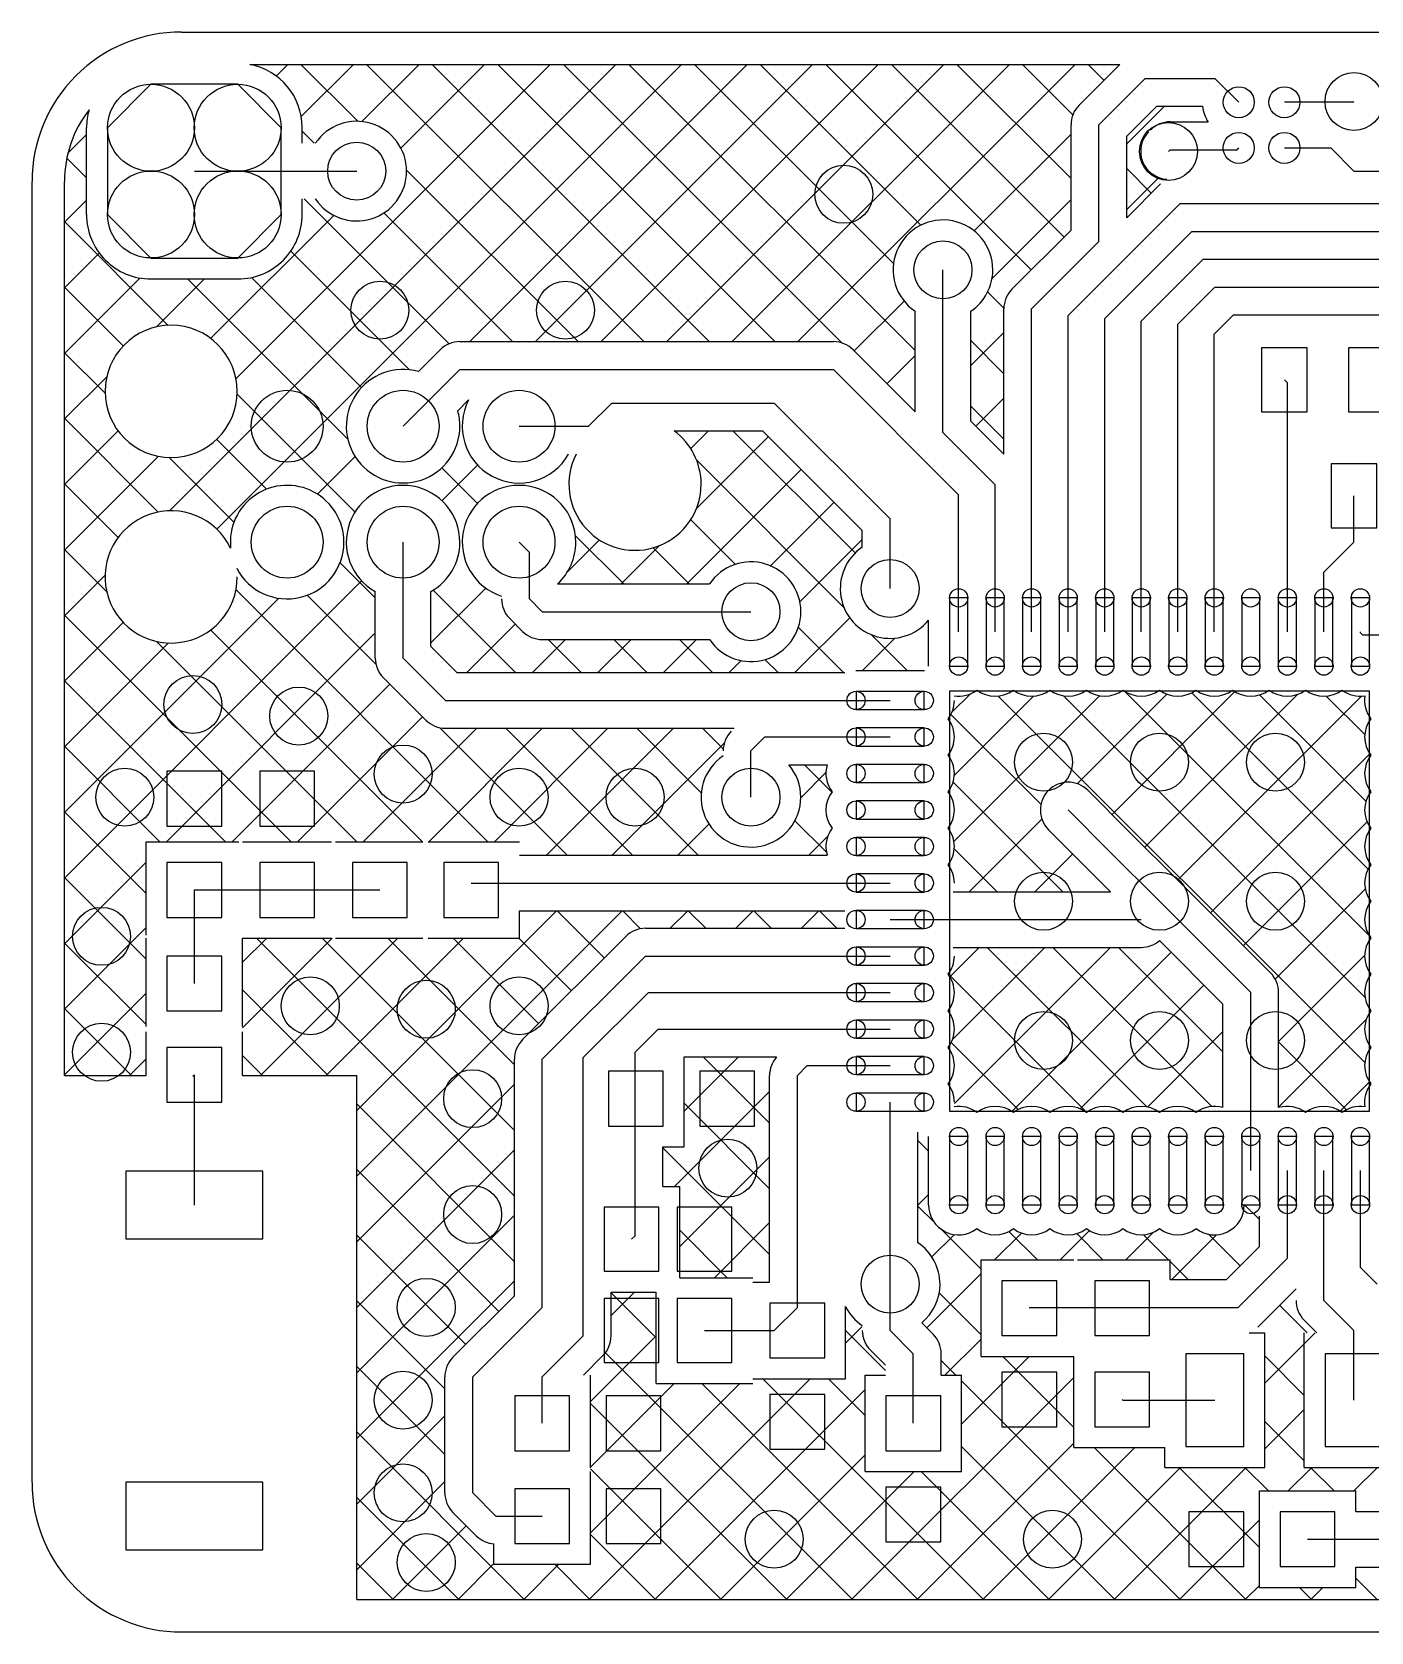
# Model space of a CAD drawing. Extents: x 0 to 2.16, y 0 to 0.69.
# Drawn here: x 0 to 0.577, y 0 to 0.69 of the extents above; entities that cross this region are included whole.
import ezdxf

# ---------------------------------------------------------------- set-up
doc = ezdxf.new("R2010")
doc.units = 0
doc.layers.get('0').update_dxf_attribs({"linetype": 'CONTINUOUS'})
doc.layers.add('gtl', color=1, linetype='CONTINUOUS')

# ---------------------------------------------------------------- blocks, each defined once
blk = doc.blocks.new('D22')
blk.add_lwpolyline([(-0.01181, -0.01181), (0.01181, -0.01181), (0.01181, 0.01181), (-0.01181, 0.01181)], close=True)
blk = doc.blocks.new('D23')
blk.add_lwpolyline([(-0.01181, -0.01181), (0.01181, -0.01181), (0.01181, 0.01181), (-0.01181, 0.01181)], close=True)
blk = doc.blocks.new('D28')
blk.add_lwpolyline([(-0.00984, -0.01378), (0.00984, -0.01378), (0.00984, 0.01378), (-0.00984, 0.01378)], close=True)
blk = doc.blocks.new('D30')
blk.add_lwpolyline([(-0.09055, -0.09055), (0.09055, -0.09055), (0.09055, 0.09055), (-0.09055, 0.09055)], close=True)
blk = doc.blocks.new('D31')
blk.add_lwpolyline([(0.0039, 0.0147), (-0.0039, 0.0147), (-0.0039, -0.0147), (0.0039, -0.0147)], close=True)
for centre in [(0, 0.0147), (0, -0.0147)]:
    blk.add_circle(centre, 0.00394)
blk = doc.blocks.new('D32')
blk.add_lwpolyline([(0.0147, 0.0039), (-0.0147, 0.0039), (-0.0147, -0.0039), (0.0147, -0.0039)], close=True)
for centre in [(-0.0147, 0), (0.0147, 0)]:
    blk.add_circle(centre, 0.00394)
blk = doc.blocks.new('D33')
blk.add_lwpolyline([(0.0187, 0.0375), (-0.0187, 0.0375), (-0.0375, 0.0187), (-0.0375, -0.0187), (-0.0187, -0.0375), (0.0187, -0.0375), (0.0375, -0.0187), (0.0375, 0.0187)], close=True)
for centre in [(-0.0187, 0.0187), (0.0187, 0.0187), (-0.0187, -0.0187), (0.0187, -0.0187)]:
    blk.add_circle(centre, 0.01875)
blk = doc.blocks.new('D41')
blk.add_circle((0, 0), 0.01549)
blk = doc.blocks.new('D44')
blk.add_lwpolyline([(-0.02953, -0.014565), (0.02953, -0.014565), (0.02953, 0.014565), (-0.02953, 0.014565)], close=True)
blk = doc.blocks.new('D45')
blk.add_lwpolyline([(-0.0125, -0.02), (0.0125, -0.02), (0.0125, 0.02), (-0.0125, 0.02)], close=True)
blk = doc.blocks.new('D46')
blk.add_lwpolyline([(-0.01181, -0.01378), (0.01181, -0.01378), (0.01181, 0.01378), (-0.01181, 0.01378)], close=True)
blk = doc.blocks.new('D73')
blk.add_circle((0, 0), 0.0067)
blk = doc.blocks.new('D75')
blk.add_circle((0, 0), 0.0125)

msp = doc.modelspace()

# ---------------------------------------------------------------- linework, layer by layer
at = {"layer": 'gtl', "color": 1}
for points in [[(0.06449, 0.69), (0.06449, 0.69), (0.06449, 0.69, 0.414259), (0, 0.6255), (0, 0.6255)], [(0.1165, 0.64875), (0.1165, 0.64875), (0.1165, 0.64875, 0.359626), (0.09399, 0.676), (0.09399, 0.676)], [(0.02459, 0.65644), (0.02459, 0.65644), (0.02459, 0.65644, 0.165867), (0.014, 0.62559), (0.014, 0.62559)], [(0.02459, 0.65644), (0.02459, 0.65644), (0.02459, 0.65644, 0.069925), (0.0235, 0.64875), (0.0235, 0.64875)], [(0.45151, 0.65848), (0.45151, 0.65848), (0.45151, 0.65848, 0.199188), (0.448, 0.65), (0.448, 0.65)], [(0.45151, 0.65848), (0.45151, 0.65848), (0.45151, 0.65848, 0.199188), (0.448, 0.65), (0.448, 0.65)], [(0.50471, 0.658), (0.50471, 0.658), (0.50471, 0.658, 0.11527), (0.50708, 0.65125), (0.50708, 0.65125)], [(0.1615, 0.63), (0.1615, 0.63), (0.1615, 0.63, 0.740448), (0.12216, 0.642), (0.12216, 0.642)], [(0.49075, 0.65125), (0.49075, 0.65125), (0.49075, 0.65125, 0.199109), (0.48226, 0.64773), (0.48226, 0.64773)], [(0.49075, 0.65125), (0.49075, 0.65125), (0.49075, 0.65125, 0.199109), (0.48226, 0.64773), (0.48226, 0.64773)], [(0.48151, 0.64698), (0.48151, 0.64698), (0.48151, 0.64698, 0.647879), (0.48932, 0.62652), (0.48932, 0.62652)], [(0.12216, 0.618), (0.12216, 0.618), (0.12216, 0.618, 0.740466), (0.1615, 0.63), (0.1615, 0.63)], [(0.0235, 0.61125), (0.0235, 0.61125), (0.0235, 0.61125, 0.414214), (0.05125, 0.5835), (0.05125, 0.5835)], [(0.08875, 0.5835), (0.08875, 0.5835), (0.08875, 0.5835, 0.414214), (0.1165, 0.61125), (0.1165, 0.61125)], [(0.41428, 0.58743), (0.41428, 0.58743), (0.41428, 0.58743, 1.665478), (0.38078, 0.56959), (0.38078, 0.56959)], [(0.40478, 0.56959), (0.40478, 0.56959), (0.40478, 0.56959, 0.249686), (0.41428, 0.58743), (0.41428, 0.58743)], [(0.42254, 0.5791), (0.42254, 0.5791), (0.42254, 0.5791, 0.198099), (0.41902, 0.57062), (0.41902, 0.57062)], [(0.42254, 0.5791), (0.42254, 0.5791), (0.42254, 0.5791, 0.198099), (0.41902, 0.57062), (0.41902, 0.57062)], [(0.08851, 0.535), (0.08851, 0.535), (0.08851, 0.535, 1), (0.03149, 0.535), (0.03149, 0.535), (0.03149, 0.535, 1), (0.08851, 0.535), (0.08851, 0.535)], [(0.18449, 0.55649), (0.18449, 0.55649), (0.18449, 0.55649, 0.198802), (0.17601, 0.55298), (0.17601, 0.55298)], [(0.18449, 0.55649), (0.18449, 0.55649), (0.18449, 0.55649, 0.198802), (0.17601, 0.55298), (0.17601, 0.55298)], [(0.35399, 0.55298), (0.35399, 0.55298), (0.35399, 0.55298, 0.199188), (0.34551, 0.55649), (0.34551, 0.55649)], [(0.35399, 0.55298), (0.35399, 0.55298), (0.35399, 0.55298, 0.199188), (0.34551, 0.55649), (0.34551, 0.55649)], [(0.16661, 0.54358), (0.16661, 0.54358), (0.16661, 0.54358, 2.973953), (0.18449, 0.52), (0.18449, 0.52)], [(0.18449, 0.52), (0.18449, 0.52), (0.18449, 0.52, 0.068591), (0.18358, 0.52661), (0.18358, 0.52661)], [(0.18827, 0.5313), (0.18827, 0.5313), (0.18827, 0.5313, 0.983895), (0.23135, 0.508), (0.23135, 0.508)], [(0.28851, 0.495), (0.28851, 0.495), (0.28851, 0.495, 0.239266), (0.27684, 0.518), (0.27684, 0.518)], [(0.23463, 0.508), (0.23463, 0.508), (0.23463, 0.508, 1.269932), (0.28851, 0.495), (0.28851, 0.495)], [(0.13449, 0.47), (0.13449, 0.47), (0.13449, 0.47, 1.053302), (0.08564, 0.46746), (0.08564, 0.46746)], [(0.18449, 0.47), (0.18449, 0.47), (0.18449, 0.47, 1.743622), (0.148, 0.44865), (0.148, 0.44865)], [(0.23449, 0.47), (0.23449, 0.47), (0.23449, 0.47, 1.965625), (0.20249, 0.44669), (0.20249, 0.44669)], [(0.08564, 0.46746), (0.08564, 0.46746), (0.08564, 0.46746, 8.804721), (0.08851, 0.455), (0.08851, 0.455)], [(0.08827, 0.45871), (0.08827, 0.45871), (0.08827, 0.45871, 0.785082), (0.13449, 0.47), (0.13449, 0.47)], [(0.172, 0.44865), (0.172, 0.44865), (0.172, 0.44865, 0.271096), (0.18449, 0.47), (0.18449, 0.47)], [(0.22661, 0.452), (0.22661, 0.452), (0.22661, 0.452, 0.209503), (0.23449, 0.47), (0.23449, 0.47)], [(0.358, 0.46784), (0.358, 0.46784), (0.358, 0.46784, 1.156411), (0.38659, 0.43633), (0.38659, 0.43633)], [(0.3315, 0.44), (0.3315, 0.44), (0.3315, 0.44, 0.740448), (0.29216, 0.452), (0.29216, 0.452)], [(0.20249, 0.44551), (0.20249, 0.44551), (0.20249, 0.44551, 0.199109), (0.20601, 0.43702), (0.20601, 0.43702)], [(0.20249, 0.44551), (0.20249, 0.44551), (0.20249, 0.44551, 0.199109), (0.20601, 0.43702), (0.20601, 0.43702)], [(0.29216, 0.428), (0.29216, 0.428), (0.29216, 0.428, 0.740466), (0.3315, 0.44), (0.3315, 0.44)], [(0.21151, 0.43152), (0.21151, 0.43152), (0.21151, 0.43152, 0.198316), (0.22, 0.428), (0.22, 0.428)], [(0.21151, 0.43152), (0.21151, 0.43152), (0.21151, 0.43152, 0.198316), (0.22, 0.428), (0.22, 0.428)], [(0.148, 0.42), (0.148, 0.42), (0.148, 0.42, 0.199109), (0.15152, 0.41151), (0.15152, 0.41151)], [(0.148, 0.42), (0.148, 0.42), (0.148, 0.42, 0.199109), (0.15152, 0.41151), (0.15152, 0.41151)], [(0.39503, 0.39386), (0.39503, 0.39386), (0.39503, 0.39386, 0.164779), (0.3977, 0.40173), (0.3977, 0.40173)], [(0.39755, 0.40371), (0.39755, 0.40371), (0.39755, 0.40371, 0.204971), (0.4074, 0.40623), (0.4074, 0.40623)], [(0.4074, 0.40623), (0.4074, 0.40623), (0.4074, 0.40623, 0.338882), (0.42315, 0.40623), (0.42315, 0.40623)], [(0.42315, 0.40623), (0.42315, 0.40623), (0.42315, 0.40623, 0.338882), (0.4389, 0.40623), (0.4389, 0.40623)], [(0.4389, 0.40623), (0.4389, 0.40623), (0.4389, 0.40623, 0.338882), (0.45465, 0.40623), (0.45465, 0.40623)], [(0.45465, 0.40623), (0.45465, 0.40623), (0.45465, 0.40623, 0.339097), (0.47039, 0.40623), (0.47039, 0.40623)], [(0.47039, 0.40623), (0.47039, 0.40623), (0.47039, 0.40623, 0.338882), (0.48614, 0.40623), (0.48614, 0.40623)], [(0.48614, 0.40623), (0.48614, 0.40623), (0.48614, 0.40623, 0.338882), (0.50189, 0.40623), (0.50189, 0.40623)], [(0.50189, 0.40623), (0.50189, 0.40623), (0.50189, 0.40623, 0.338882), (0.51764, 0.40623), (0.51764, 0.40623)], [(0.51764, 0.40623), (0.51764, 0.40623), (0.51764, 0.40623, 0.338882), (0.53339, 0.40623), (0.53339, 0.40623)], [(0.53339, 0.40623), (0.53339, 0.40623), (0.53339, 0.40623, 0.339097), (0.54913, 0.40623), (0.54913, 0.40623)], [(0.54913, 0.40623), (0.54913, 0.40623), (0.54913, 0.40623, 0.338882), (0.56488, 0.40623), (0.56488, 0.40623)], [(0.56488, 0.40623), (0.56488, 0.40623), (0.56488, 0.40623, 0.204289), (0.57473, 0.40371), (0.57473, 0.40371)], [(0.57473, 0.40371), (0.57473, 0.40371), (0.57473, 0.40371, 0.205873), (0.57726, 0.39386), (0.57726, 0.39386)], [(0.3977, 0.38598), (0.3977, 0.38598), (0.3977, 0.38598, 0.164519), (0.39503, 0.39386), (0.39503, 0.39386)], [(0.57726, 0.39386), (0.57726, 0.39386), (0.57726, 0.39386, 0.338882), (0.57726, 0.37811), (0.57726, 0.37811)], [(0.16978, 0.39325), (0.16978, 0.39325), (0.16978, 0.39325, 0.198316), (0.17827, 0.38973), (0.17827, 0.38973)], [(0.16978, 0.39325), (0.16978, 0.39325), (0.16978, 0.39325, 0.198316), (0.17827, 0.38973), (0.17827, 0.38973)], [(0.30152, 0.38849), (0.30152, 0.38849), (0.30152, 0.38849, 0.198316), (0.298, 0.38), (0.298, 0.38)], [(0.30152, 0.38849), (0.30152, 0.38849), (0.30152, 0.38849, 0.198316), (0.298, 0.38), (0.298, 0.38)], [(0.39503, 0.37811), (0.39503, 0.37811), (0.39503, 0.37811, 0.164779), (0.3977, 0.38598), (0.3977, 0.38598)], [(0.298, 0.37784), (0.298, 0.37784), (0.298, 0.37784, 1.665497), (0.3315, 0.36), (0.3315, 0.36)], [(0.3315, 0.36), (0.3315, 0.36), (0.3315, 0.36, 0.179097), (0.32633, 0.37398), (0.32633, 0.37398)], [(0.34285, 0.37398), (0.34285, 0.37398), (0.34285, 0.37398, 0.242059), (0.34497, 0.36236), (0.34497, 0.36236)], [(0.3977, 0.37024), (0.3977, 0.37024), (0.3977, 0.37024, 0.165093), (0.39503, 0.37811), (0.39503, 0.37811)], [(0.57726, 0.37811), (0.57726, 0.37811), (0.57726, 0.37811, 0.338882), (0.57726, 0.36236), (0.57726, 0.36236)], [(0.39503, 0.36236), (0.39503, 0.36236), (0.39503, 0.36236, 0.164977), (0.3977, 0.37024), (0.3977, 0.37024)], [(0.45526, 0.36297), (0.45526, 0.36297), (0.45526, 0.36297, 0.998821), (0.43829, 0.346), (0.43829, 0.346)], [(0.34497, 0.36236), (0.34497, 0.36236), (0.34497, 0.36236, 0.338882), (0.34497, 0.34661), (0.34497, 0.34661)], [(0.3977, 0.35449), (0.3977, 0.35449), (0.3977, 0.35449, 0.165093), (0.39503, 0.36236), (0.39503, 0.36236)], [(0.57726, 0.36236), (0.57726, 0.36236), (0.57726, 0.36236, 0.338882), (0.57726, 0.34661), (0.57726, 0.34661)], [(0.39503, 0.34661), (0.39503, 0.34661), (0.39503, 0.34661, 0.164977), (0.3977, 0.35449), (0.3977, 0.35449)], [(0.34497, 0.34661), (0.34497, 0.34661), (0.34497, 0.34661, 0.240936), (0.34285, 0.33499), (0.34285, 0.33499)], [(0.3977, 0.33874), (0.3977, 0.33874), (0.3977, 0.33874, 0.165093), (0.39503, 0.34661), (0.39503, 0.34661)], [(0.57726, 0.34661), (0.57726, 0.34661), (0.57726, 0.34661, 0.339097), (0.57726, 0.33087), (0.57726, 0.33087)], [(0.39503, 0.33087), (0.39503, 0.33087), (0.39503, 0.33087, 0.164779), (0.3977, 0.33874), (0.3977, 0.33874)], [(0.3977, 0.32299), (0.3977, 0.32299), (0.3977, 0.32299, 0.164519), (0.39503, 0.33087), (0.39503, 0.33087)], [(0.57726, 0.33087), (0.57726, 0.33087), (0.57726, 0.33087, 0.338882), (0.57726, 0.31512), (0.57726, 0.31512)], [(0.57726, 0.31512), (0.57726, 0.31512), (0.57726, 0.31512, 0.338882), (0.57726, 0.29937), (0.57726, 0.29937)], [(0.26453, 0.3035), (0.26453, 0.3035), (0.26453, 0.3035, 0.199109), (0.25604, 0.29998), (0.25604, 0.29998)], [(0.26453, 0.3035), (0.26453, 0.3035), (0.26453, 0.3035, 0.199109), (0.25604, 0.29998), (0.25604, 0.29998)], [(0.47827, 0.29524), (0.47827, 0.29524), (0.47827, 0.29524, 0.18083), (0.48612, 0.29817), (0.48612, 0.29817)], [(0.57726, 0.29937), (0.57726, 0.29937), (0.57726, 0.29937, 0.338882), (0.57726, 0.28362), (0.57726, 0.28362)], [(0.39503, 0.28362), (0.39503, 0.28362), (0.39503, 0.28362, 0.164977), (0.3977, 0.2915), (0.3977, 0.2915)], [(0.3977, 0.27575), (0.3977, 0.27575), (0.3977, 0.27575, 0.165093), (0.39503, 0.28362), (0.39503, 0.28362)], [(0.53751, 0.27575), (0.53751, 0.27575), (0.53751, 0.27575, 0.198802), (0.534, 0.28423), (0.534, 0.28423)], [(0.53751, 0.27575), (0.53751, 0.27575), (0.53751, 0.27575, 0.198802), (0.534, 0.28423), (0.534, 0.28423)], [(0.57726, 0.28362), (0.57726, 0.28362), (0.57726, 0.28362, 0.338882), (0.57726, 0.26787), (0.57726, 0.26787)], [(0.39503, 0.26787), (0.39503, 0.26787), (0.39503, 0.26787, 0.164977), (0.3977, 0.27575), (0.3977, 0.27575)], [(0.3977, 0.26), (0.3977, 0.26), (0.3977, 0.26, 0.165093), (0.39503, 0.26787), (0.39503, 0.26787)], [(0.57726, 0.26787), (0.57726, 0.26787), (0.57726, 0.26787, 0.339097), (0.57726, 0.25213), (0.57726, 0.25213)], [(0.21151, 0.25546), (0.21151, 0.25546), (0.21151, 0.25546, 0.199404), (0.208, 0.24697), (0.208, 0.24697)], [(0.21151, 0.25546), (0.21151, 0.25546), (0.21151, 0.25546, 0.199404), (0.208, 0.24697), (0.208, 0.24697)], [(0.39503, 0.25213), (0.39503, 0.25213), (0.39503, 0.25213, 0.164779), (0.3977, 0.26), (0.3977, 0.26)], [(0.3977, 0.24425), (0.3977, 0.24425), (0.3977, 0.24425, 0.164519), (0.39503, 0.25213), (0.39503, 0.25213)], [(0.57726, 0.25213), (0.57726, 0.25213), (0.57726, 0.25213, 0.338882), (0.57726, 0.23638), (0.57726, 0.23638)], [(0.32106, 0.248), (0.32106, 0.248), (0.32106, 0.248, 0.184173), (0.318, 0.24), (0.318, 0.24)], [(0.32106, 0.248), (0.32106, 0.248), (0.32106, 0.248, 0.184173), (0.318, 0.24), (0.318, 0.24)], [(0.39503, 0.23638), (0.39503, 0.23638), (0.39503, 0.23638, 0.164779), (0.3977, 0.24425), (0.3977, 0.24425)], [(0.3977, 0.2285), (0.3977, 0.2285), (0.3977, 0.2285, 0.164519), (0.39503, 0.23638), (0.39503, 0.23638)], [(0.57726, 0.23638), (0.57726, 0.23638), (0.57726, 0.23638, 0.203336), (0.57473, 0.22652), (0.57473, 0.22652)], [(0.4074, 0.224), (0.4074, 0.224), (0.4074, 0.224, 0.204289), (0.39755, 0.22652), (0.39755, 0.22652)], [(0.42315, 0.224), (0.42315, 0.224), (0.42315, 0.224, 0.338882), (0.4074, 0.224), (0.4074, 0.224)], [(0.4389, 0.224), (0.4389, 0.224), (0.4389, 0.224, 0.338882), (0.42315, 0.224), (0.42315, 0.224)], [(0.45465, 0.224), (0.45465, 0.224), (0.45465, 0.224, 0.338882), (0.4389, 0.224), (0.4389, 0.224)], [(0.47039, 0.224), (0.47039, 0.224), (0.47039, 0.224, 0.339097), (0.45465, 0.224), (0.45465, 0.224)], [(0.48614, 0.224), (0.48614, 0.224), (0.48614, 0.224, 0.338882), (0.47039, 0.224), (0.47039, 0.224)], [(0.50189, 0.224), (0.50189, 0.224), (0.50189, 0.224, 0.338882), (0.48614, 0.224), (0.48614, 0.224)], [(0.51351, 0.22612), (0.51351, 0.22612), (0.51351, 0.22612, 0.242059), (0.50189, 0.224), (0.50189, 0.224)], [(0.54913, 0.224), (0.54913, 0.224), (0.54913, 0.224, 0.240936), (0.53751, 0.22612), (0.53751, 0.22612)], [(0.56488, 0.224), (0.56488, 0.224), (0.56488, 0.224, 0.338882), (0.54913, 0.224), (0.54913, 0.224)], [(0.57473, 0.22652), (0.57473, 0.22652), (0.57473, 0.22652, 0.204971), (0.56488, 0.224), (0.56488, 0.224)], [(0.38659, 0.18421), (0.38659, 0.18421), (0.38659, 0.18421, 0.622179), (0.4074, 0.17395), (0.4074, 0.17395)], [(0.50189, 0.17395), (0.50189, 0.17395), (0.50189, 0.17395, 0.621294), (0.5227, 0.18421), (0.5227, 0.18421)], [(0.4074, 0.17395), (0.4074, 0.17395), (0.4074, 0.17395, 0.338882), (0.42315, 0.17395), (0.42315, 0.17395)], [(0.42315, 0.17395), (0.42315, 0.17395), (0.42315, 0.17395, 0.338882), (0.4389, 0.17395), (0.4389, 0.17395)], [(0.4389, 0.17395), (0.4389, 0.17395), (0.4389, 0.17395, 0.338882), (0.45465, 0.17395), (0.45465, 0.17395)], [(0.45465, 0.17395), (0.45465, 0.17395), (0.45465, 0.17395, 0.339097), (0.47039, 0.17395), (0.47039, 0.17395)], [(0.47039, 0.17395), (0.47039, 0.17395), (0.47039, 0.17395, 0.338882), (0.48614, 0.17395), (0.48614, 0.17395)], [(0.48614, 0.17395), (0.48614, 0.17395), (0.48614, 0.17395, 0.338882), (0.50189, 0.17395), (0.50189, 0.17395)], [(0.3915, 0.15), (0.3915, 0.15), (0.3915, 0.15, 0.24965), (0.382, 0.16784), (0.382, 0.16784)], [(0.38361, 0.13336), (0.38361, 0.13336), (0.38361, 0.13336, 0.224831), (0.3915, 0.15), (0.3915, 0.15)], [(0.35081, 0.1403), (0.35081, 0.1403), (0.35081, 0.1403, 0.128533), (0.358, 0.13216), (0.358, 0.13216)], [(0.54501, 0.14299), (0.54501, 0.14299), (0.54501, 0.14299, 0.198802), (0.54852, 0.13451), (0.54852, 0.13451)], [(0.54501, 0.14299), (0.54501, 0.14299), (0.54501, 0.14299, 0.198802), (0.54852, 0.13451), (0.54852, 0.13451)], [(0.24618, 0.11921), (0.24618, 0.11921), (0.24618, 0.11921, 0.199188), (0.24969, 0.12769), (0.24969, 0.12769)], [(0.24618, 0.11921), (0.24618, 0.11921), (0.24618, 0.11921, 0.199188), (0.24969, 0.12769), (0.24969, 0.12769)], [(0.358, 0.13), (0.358, 0.13), (0.358, 0.13, 0.198802), (0.36151, 0.12152), (0.36151, 0.12152)], [(0.358, 0.13), (0.358, 0.13), (0.358, 0.13, 0.198802), (0.36151, 0.12152), (0.36151, 0.12152)], [(0.392, 0.12), (0.392, 0.12), (0.392, 0.12, 0.198186), (0.38849, 0.12849), (0.38849, 0.12849)], [(0.392, 0.12), (0.392, 0.12), (0.392, 0.12, 0.198186), (0.38849, 0.12849), (0.38849, 0.12849)], [(0.18151, 0.11849), (0.18151, 0.11849), (0.18151, 0.11849, 0.199404), (0.178, 0.11), (0.178, 0.11)], [(0.18151, 0.11849), (0.18151, 0.11849), (0.18151, 0.11849, 0.199404), (0.178, 0.11), (0.178, 0.11)], [(0, 0.06449), (0, 0.06449), (0, 0.06449, 0.414214), (0.06449, 0), (0.06449, 0)], [(0.178, 0.06), (0.178, 0.06), (0.178, 0.06, 0.198802), (0.18151, 0.05152), (0.18151, 0.05152)], [(0.178, 0.06), (0.178, 0.06), (0.178, 0.06, 0.198802), (0.18151, 0.05152), (0.18151, 0.05152)], [(0.19151, 0.04152), (0.19151, 0.04152), (0.19151, 0.04152, 0.18113), (0.19919, 0.03803), (0.19919, 0.03803)], [(0.19151, 0.04152), (0.19151, 0.04152), (0.19151, 0.04152, 0.18113), (0.19919, 0.03803), (0.19919, 0.03803)]]:
    msp.add_lwpolyline(points, format="xyb", dxfattribs=at)
for points in [[(0.06449, 0.69), (2.09, 0.69)], [(0.05923, 0.4835), (0.25174, 0.676)], [(0.07966, 0.47564), (0.28002, 0.676)], [(0.08797, 0.54052), (0.22345, 0.676)], [(0.09399, 0.676), (0.46903, 0.676)], [(0.10532, 0.67101), (0.11031, 0.676)], [(0.11596, 0.676), (0.14047, 0.65149)], [(0.11609, 0.65349), (0.1386, 0.676)], [(0.14226, 0.65138), (0.16688, 0.676)], [(0.14424, 0.676), (0.26375, 0.55649)], [(0.15908, 0.63991), (0.19517, 0.676)], [(0.17253, 0.676), (0.29204, 0.55649)], [(0.1888, 0.55649), (0.3083, 0.676)], [(0.20081, 0.676), (0.32032, 0.55649)], [(0.21708, 0.55649), (0.33659, 0.676)], [(0.2291, 0.676), (0.34918, 0.55592)], [(0.24536, 0.55649), (0.36487, 0.676)], [(0.25738, 0.676), (0.38078, 0.5526)], [(0.27365, 0.55649), (0.39316, 0.676)], [(0.28567, 0.676), (0.37146, 0.5902)], [(0.30193, 0.55649), (0.42144, 0.676)], [(0.31395, 0.676), (0.38325, 0.6067)], [(0.33022, 0.55649), (0.44973, 0.676)], [(0.34223, 0.676), (0.43084, 0.5874)], [(0.37052, 0.676), (0.44498, 0.60154)], [(0.3988, 0.676), (0.448, 0.6268)], [(0.42709, 0.676), (0.44879, 0.65429)], [(0.45151, 0.65848), (0.46903, 0.676)], [(0.45537, 0.676), (0.4622, 0.66917)], [(0.46, 0.5996), (0.46, 0.65), (0.48, 0.67), (0.51, 0.67), (0.52031, 0.65969)], [(0.472, 0.64503), (0.48497, 0.658)], [(0.472, 0.64171), (0.48829, 0.658)], [(0.48497, 0.658), (0.50471, 0.658)], [(0.54, 0.65969), (0.54016, 0.65984), (0.56984, 0.65984), (0.57, 0.66)], [(0.0235, 0.61125), (0.0235, 0.64875)], [(0.1165, 0.642), (0.1165, 0.64875)], [(0.448, 0.60457), (0.448, 0.65)], [(0.49075, 0.65125), (0.50708, 0.65125)], [(0.01551, 0.63776), (0.0235, 0.64575)], [(0.1165, 0.64718), (0.12168, 0.642)], [(0.40622, 0.60421), (0.448, 0.64599)], [(0.472, 0.60988), (0.472, 0.64503)], [(0.01501, 0.63553), (0.0235, 0.62704)], [(0.49, 0.6385), (0.49075, 0.63925)], [(0.49075, 0.63925), (0.51956, 0.63925)], [(0.51956, 0.63925), (0.52031, 0.64)], [(0.54, 0.64), (0.56, 0.64)], [(0.56, 0.64), (0.57, 0.63)], [(0.07, 0.63), (0.14, 0.63)], [(0.1615, 0.63046), (0.23547, 0.55649)], [(0.472, 0.63109), (0.4826, 0.62049)], [(0.57, 0.63), (0.68, 0.63)], [(0, 0.06449), (0, 0.6255)], [(0.014, 0.24), (0.014, 0.6255)], [(0.472, 0.61342), (0.48583, 0.62725)], [(0.472, 0.60988), (0.4866, 0.62449)], [(0.014, 0.60797), (0.0235, 0.61747)], [(0.1165, 0.61125), (0.1165, 0.618)], [(0.11739, 0.618), (0.17984, 0.55555)], [(0.41395, 0.58365), (0.448, 0.61771)], [(0.44677, 0.43126), (0.44677, 0.56768), (0.49509, 0.616)], [(0.49509, 0.616), (0.68188, 0.616)], [(0.014, 0.60826), (0.05877, 0.56348)], [(0.07703, 0.55786), (0.13009, 0.61092)], [(0.15171, 0.61197), (0.20718, 0.55649)], [(0.42254, 0.5791), (0.448, 0.60457)], [(0.46252, 0.56646), (0.50006, 0.604), (0.67691, 0.604)], [(0.014, 0.57969), (0.02899, 0.59468)], [(0.1116, 0.59551), (0.16277, 0.54434)], [(0.43102, 0.57062), (0.46, 0.5996)], [(0.39278, 0.51722), (0.39278, 0.58743)], [(0.47827, 0.43126), (0.47827, 0.56524), (0.50503, 0.592)], [(0.50503, 0.592), (0.67194, 0.592), (0.734, 0.52994)], [(0.014, 0.5514), (0.04651, 0.58391)], [(0.014, 0.57997), (0.03933, 0.55464)], [(0.05125, 0.5835), (0.08875, 0.5835)], [(0.05368, 0.5628), (0.07438, 0.5835)], [(0.06704, 0.5835), (0.13616, 0.51438)], [(0.09468, 0.58414), (0.1421, 0.53672)], [(0.49402, 0.56402), (0.51, 0.58)], [(0.51, 0.58), (0.66697, 0.58)], [(0.35449, 0.55248), (0.376, 0.57399)], [(0.41205, 0.5779), (0.41903, 0.57092)], [(0.38078, 0.52619), (0.38078, 0.56959)], [(0.40478, 0.52219), (0.40478, 0.56959)], [(0.41902, 0.50795), (0.41902, 0.57062)], [(0.43102, 0.43126), (0.43102, 0.57062)], [(0.46252, 0.43126), (0.46252, 0.56646)], [(0.50976, 0.55976), (0.518, 0.568)], [(0.518, 0.568), (0.662, 0.568), (0.71, 0.52)], [(0.40478, 0.5462), (0.41902, 0.56045)], [(0.49402, 0.43126), (0.49402, 0.56402)], [(0.50976, 0.43126), (0.50976, 0.55976)], [(0.16661, 0.54358), (0.17601, 0.55298)], [(0.18449, 0.55649), (0.34551, 0.55649)], [(0.35399, 0.55298), (0.38078, 0.52619)], [(0.40478, 0.55689), (0.41902, 0.54264)], [(0.014, 0.55169), (0.0315, 0.53418)], [(0.36863, 0.53834), (0.38078, 0.55049)], [(0.014, 0.52312), (0.0322, 0.54132)], [(0.16, 0.52), (0.18449, 0.54449)], [(0.18449, 0.54449), (0.34551, 0.54449)], [(0.34551, 0.54449), (0.39953, 0.49047)], [(0.54, 0.54), (0.54126, 0.53874)], [(0.54126, 0.43126), (0.54126, 0.53874)], [(0.08848, 0.53377), (0.13925, 0.48301)], [(0.40692, 0.52005), (0.41902, 0.53216)], [(0.18358, 0.52661), (0.18827, 0.5313)], [(0.24, 0.52), (0.25, 0.53)], [(0.25, 0.53), (0.32, 0.53)], [(0.32, 0.53), (0.37, 0.48)], [(0.40478, 0.5286), (0.41902, 0.51436)], [(0.014, 0.5234), (0.05444, 0.48296)], [(0.014, 0.49483), (0.03714, 0.51797)], [(0.21, 0.52), (0.24, 0.52)], [(0.27684, 0.518), (0.31503, 0.518)], [(0.28404, 0.51032), (0.29173, 0.518)], [(0.30224, 0.518), (0.35492, 0.46532)], [(0.31503, 0.518), (0.358, 0.47503)], [(0.40478, 0.52219), (0.41902, 0.50795)], [(0.07964, 0.51433), (0.10114, 0.49283)], [(0.2865, 0.48449), (0.31752, 0.51551)], [(0.39278, 0.51722), (0.41528, 0.49472)], [(0.014, 0.46655), (0.05448, 0.50703)], [(0.05918, 0.5065), (0.08707, 0.47861)], [(0.12304, 0.49073), (0.13927, 0.50696)], [(0.28653, 0.50543), (0.3501, 0.44186)], [(0.17672, 0.5021), (0.1921, 0.48672)], [(0.17675, 0.48787), (0.19213, 0.50325)], [(0.28229, 0.452), (0.33166, 0.50137)], [(0.014, 0.49512), (0.03712, 0.472)], [(0.39953, 0.43126), (0.39953, 0.49047)], [(0.41528, 0.43126), (0.41528, 0.49472)], [(0.57, 0.47), (0.57, 0.49)], [(0.31838, 0.4598), (0.3458, 0.48723)], [(0.28402, 0.47965), (0.30326, 0.46042)], [(0.37, 0.45), (0.37, 0.48)], [(0.16, 0.42), (0.16, 0.47)], [(0.21, 0.47), (0.21449, 0.46551)], [(0.23081, 0.45708), (0.24468, 0.47096)], [(0.23434, 0.47277), (0.25511, 0.452)], [(0.33108, 0.44422), (0.358, 0.47114)], [(0.358, 0.46784), (0.358, 0.47503)], [(0.55701, 0.45701), (0.57, 0.47)], [(0.014, 0.46683), (0.03222, 0.44862)], [(0.21449, 0.44551), (0.21449, 0.46551)], [(0.25401, 0.452), (0.27051, 0.4685)], [(0.26781, 0.46758), (0.28339, 0.452)], [(0.014, 0.43826), (0.0315, 0.45577)], [(0.13283, 0.46114), (0.148, 0.44597)], [(0.55701, 0.43126), (0.55701, 0.45701)], [(0.014, 0.32513), (0.14213, 0.45325)], [(0.08796, 0.44944), (0.19659, 0.34081)], [(0.148, 0.42), (0.148, 0.44865)], [(0.172, 0.42656), (0.19562, 0.45018)], [(0.172, 0.42497), (0.172, 0.44865)], [(0.17301, 0.44925), (0.20852, 0.41373)], [(0.22661, 0.452), (0.29216, 0.452)], [(0.014, 0.35341), (0.10637, 0.44578)], [(0.11861, 0.44707), (0.14829, 0.4174)], [(0.21449, 0.44551), (0.22, 0.44)], [(0.014, 0.43855), (0.11174, 0.34081)], [(0.014, 0.40998), (0.03936, 0.43534)], [(0.20601, 0.43702), (0.21151, 0.43152)], [(0.22, 0.44), (0.31, 0.44)], [(0.32888, 0.41373), (0.35257, 0.43742)], [(0.38659, 0.4165), (0.38659, 0.43633)], [(0.05797, 0.34081), (0.148, 0.43084)], [(0.077, 0.43212), (0.16831, 0.34081)], [(0.18746, 0.41373), (0.20838, 0.43465)], [(0.21574, 0.41373), (0.23001, 0.428)], [(0.22, 0.428), (0.29216, 0.428)], [(0.22254, 0.428), (0.23681, 0.41373)], [(0.24403, 0.41373), (0.25829, 0.428)], [(0.25082, 0.428), (0.26509, 0.41373)], [(0.27231, 0.41373), (0.28658, 0.428)], [(0.27911, 0.428), (0.29337, 0.41373)], [(0.33042, 0.43326), (0.34994, 0.41373)], [(0.3581, 0.41467), (0.37203, 0.4286)], [(0.36186, 0.4301), (0.37729, 0.41467)], [(0.57276, 0.43087), (0.57276, 0.43126)], [(0.57276, 0.43087), (0.57362, 0.43)], [(0.57362, 0.43), (0.60681, 0.43)], [(0.014, 0.3817), (0.05882, 0.42652)], [(0.05362, 0.42722), (0.14002, 0.34081)], [(0.172, 0.42497), (0.18324, 0.41373)], [(0.16, 0.42), (0.17827, 0.40173)], [(0.30059, 0.41373), (0.30578, 0.41892)], [(0.31603, 0.41936), (0.32166, 0.41373)], [(0.35524, 0.41467), (0.38476, 0.41467)], [(0.014, 0.41026), (0.08345, 0.34081)], [(0.08625, 0.34081), (0.15424, 0.40879)], [(0.15152, 0.41151), (0.16978, 0.39325)], [(0.18324, 0.41373), (0.3504, 0.41373)], [(0.17827, 0.40173), (0.37, 0.40173)], [(0.39667, 0.39667), (0.40459, 0.40459)], [(0.39667, 0.39667), (0.40459, 0.40459)], [(0.39751, 0.34094), (0.46032, 0.40375)], [(0.39767, 0.36939), (0.43187, 0.40359)], [(0.41662, 0.40363), (0.57465, 0.24559)], [(0.44482, 0.40371), (0.57473, 0.2738)], [(0.45068, 0.36583), (0.4893, 0.40445)], [(0.46568, 0.35255), (0.51866, 0.40552)], [(0.47106, 0.40575), (0.57678, 0.30004)], [(0.47983, 0.3384), (0.54581, 0.40438)], [(0.49397, 0.32426), (0.57328, 0.40357)], [(0.50005, 0.40505), (0.57607, 0.32902)], [(0.52927, 0.40412), (0.57514, 0.35824)], [(0.55806, 0.4036), (0.57463, 0.38704)], [(0.11454, 0.34081), (0.16838, 0.39465)], [(0.39623, 0.39573), (0.43502, 0.35694)], [(0.14282, 0.34081), (0.19174, 0.38973)], [(0.1711, 0.34081), (0.22003, 0.38973)], [(0.17567, 0.39002), (0.23069, 0.33499)], [(0.17827, 0.38973), (0.30276, 0.38973)], [(0.19939, 0.34081), (0.24831, 0.38973)], [(0.20424, 0.38973), (0.25898, 0.33499)], [(0.22185, 0.33499), (0.27659, 0.38973)], [(0.23252, 0.38973), (0.28726, 0.33499)], [(0.26081, 0.38973), (0.28859, 0.36195)], [(0.28909, 0.38973), (0.29803, 0.3808)], [(0.014, 0.38198), (0.05517, 0.34081)], [(0.25014, 0.33499), (0.29847, 0.38332)], [(0.31, 0.38), (0.31598, 0.38598)], [(0.31, 0.36), (0.31, 0.38)], [(0.31598, 0.38598), (0.37, 0.38598)], [(0.32633, 0.37398), (0.34285, 0.37398)], [(0.33312, 0.37398), (0.34487, 0.36223)], [(0.50811, 0.31012), (0.57677, 0.37878)], [(0.3315, 0.35978), (0.3423, 0.37059)], [(0.39716, 0.36652), (0.44443, 0.31924)], [(0.45526, 0.36297), (0.47297, 0.34526)], [(0.014, 0.3537), (0.04919, 0.31851)], [(0.44677, 0.35449), (0.46449, 0.33677)], [(0.27842, 0.33499), (0.29187, 0.34844)], [(0.32896, 0.34986), (0.34253, 0.33629)], [(0.4041, 0.31924), (0.43543, 0.35058)], [(0.43829, 0.346), (0.456, 0.32829)], [(0.47297, 0.34526), (0.49463, 0.3236)], [(0.52225, 0.29598), (0.57564, 0.34937)], [(0.04919, 0.34081), (0.08919, 0.34081)], [(0.04919, 0.3005), (0.04919, 0.34081)], [(0.09081, 0.34081), (0.12919, 0.34081)], [(0.13081, 0.34081), (0.16856, 0.34081)], [(0.17081, 0.34081), (0.21018, 0.34081)], [(0.33499, 0.33499), (0.34303, 0.34303)], [(0.33499, 0.33499), (0.34303, 0.34303)], [(0.014, 0.29684), (0.04919, 0.33203)], [(0.21018, 0.33499), (0.34285, 0.33499)], [(0.39766, 0.33773), (0.41615, 0.31924)], [(0.43238, 0.31924), (0.44871, 0.33558)], [(0.46449, 0.33677), (0.48614, 0.31512)], [(0.014, 0.32541), (0.04919, 0.29022)], [(0.456, 0.32829), (0.46505, 0.31924)], [(0.07, 0.32), (0.11, 0.32)], [(0.07, 0.27968), (0.07, 0.32)], [(0.11, 0.32), (0.15, 0.32)], [(0.18937, 0.32299), (0.37, 0.32299)], [(0.39715, 0.31924), (0.46505, 0.31924)], [(0.49463, 0.3236), (0.534, 0.28423)], [(0.53605, 0.28149), (0.57486, 0.32031)], [(0.14, 0.19657), (0.25442, 0.31099)], [(0.14, 0.22485), (0.22614, 0.31099)], [(0.21018, 0.31099), (0.3504, 0.31099)], [(0.21018, 0.29919), (0.21018, 0.31099)], [(0.22641, 0.31099), (0.24673, 0.29067)], [(0.25469, 0.31099), (0.26238, 0.3033)], [(0.27521, 0.3035), (0.28271, 0.31099)], [(0.28298, 0.31099), (0.29047, 0.3035)], [(0.3035, 0.3035), (0.31099, 0.31099)], [(0.3035, 0.3035), (0.31099, 0.31099)], [(0.31126, 0.31099), (0.31876, 0.3035)], [(0.33178, 0.3035), (0.33928, 0.31099)], [(0.33955, 0.31099), (0.34704, 0.3035)], [(0.48614, 0.31512), (0.52551, 0.27575)], [(0.014, 0.26856), (0.04919, 0.30375)], [(0.37, 0.30724), (0.47827, 0.30724)], [(0.014, 0.29713), (0.04919, 0.26194)], [(0.04919, 0.26113), (0.04919, 0.29919)], [(0.09081, 0.26052), (0.12948, 0.29919)], [(0.09081, 0.29919), (0.12919, 0.29919)], [(0.09081, 0.2888), (0.1012, 0.29919)], [(0.09081, 0.26113), (0.09081, 0.29919)], [(0.09679, 0.29919), (0.208, 0.18798)], [(0.09858, 0.24), (0.15777, 0.29919)], [(0.12508, 0.29919), (0.208, 0.21626)], [(0.12686, 0.24), (0.18605, 0.29919)], [(0.13081, 0.29919), (0.16856, 0.29919)], [(0.15336, 0.29919), (0.208, 0.24455)], [(0.17081, 0.29919), (0.21018, 0.29919)], [(0.18164, 0.29919), (0.21845, 0.26239)], [(0.20993, 0.29919), (0.23259, 0.27653)], [(0.21151, 0.25546), (0.25604, 0.29998)], [(0.26453, 0.3035), (0.3504, 0.3035)], [(0.48612, 0.29817), (0.51351, 0.27078)], [(0.22, 0.24697), (0.26453, 0.2915)], [(0.26453, 0.2915), (0.37, 0.2915)], [(0.39574, 0.2826), (0.40838, 0.29524)], [(0.39688, 0.25545), (0.43667, 0.29524)], [(0.39715, 0.29524), (0.47827, 0.29524)], [(0.39769, 0.22798), (0.46495, 0.29524)], [(0.41186, 0.29524), (0.48065, 0.22646)], [(0.42248, 0.22449), (0.49114, 0.29315)], [(0.44015, 0.29524), (0.50875, 0.22664)], [(0.46843, 0.29524), (0.51351, 0.25016)], [(0.53751, 0.25467), (0.57459, 0.29174)], [(0.3951, 0.28372), (0.45474, 0.22408)], [(0.09081, 0.27689), (0.1277, 0.24)], [(0.45189, 0.22562), (0.50528, 0.27901)], [(0.014, 0.24027), (0.04919, 0.27546)], [(0.23769, 0.12769), (0.23769, 0.24769), (0.26575, 0.27575)], [(0.26575, 0.27575), (0.37, 0.27575)], [(0.51351, 0.22612), (0.51351, 0.27078)], [(0.52551, 0.19898), (0.52551, 0.27575)], [(0.53751, 0.22612), (0.53751, 0.27575)], [(0.014, 0.26884), (0.04284, 0.24)], [(0.53751, 0.22638), (0.57526, 0.26413)], [(0.04919, 0.24), (0.04919, 0.25887)], [(0.09081, 0.24), (0.09081, 0.25887)], [(0.26, 0.25), (0.27, 0.26)], [(0.27, 0.26), (0.37, 0.26)], [(0.48095, 0.22639), (0.51351, 0.25895)], [(0.09081, 0.2486), (0.09941, 0.24)], [(0.26, 0.22), (0.26, 0.25)], [(0.39633, 0.25421), (0.42523, 0.22531)], [(0.53751, 0.25445), (0.56676, 0.2252)], [(0.04201, 0.24), (0.04919, 0.24718)], [(0.19, 0.11), (0.22, 0.14), (0.22, 0.24697)], [(0.208, 0.14497), (0.208, 0.24697)], [(0.28113, 0.248), (0.32106, 0.248)], [(0.28113, 0.22456), (0.30457, 0.248)], [(0.28113, 0.20919), (0.28113, 0.248)], [(0.2894, 0.248), (0.318, 0.2194)], [(0.33, 0.24), (0.33425, 0.24425)], [(0.33425, 0.24425), (0.37, 0.24425)], [(0.014, 0.24), (0.04919, 0.24)], [(0.06937, 0.23968), (0.07, 0.24032)], [(0.07, 0.1841), (0.07, 0.24032)], [(0.09081, 0.24), (0.14, 0.24)], [(0.14, 0.014), (0.14, 0.24)], [(0.14, 0.16828), (0.208, 0.23628)], [(0.318, 0.15081), (0.318, 0.24)], [(0.33, 0.14), (0.33, 0.24)], [(0.56402, 0.22461), (0.57665, 0.23724)], [(0.277, 0.19215), (0.318, 0.23315)], [(0.28113, 0.22799), (0.318, 0.19112)], [(0.37, 0.13), (0.37, 0.2285)], [(0.14, 0.2277), (0.208, 0.1597)], [(0.2585, 0.16937), (0.26, 0.17087), (0.26, 0.22)], [(0.382, 0.16784), (0.382, 0.21557)], [(0.14, 0.14), (0.208, 0.208)], [(0.14, 0.14), (0.208, 0.208)], [(0.272, 0.19215), (0.272, 0.20919), (0.28113, 0.20919)], [(0.272, 0.20883), (0.318, 0.16283)], [(0.382, 0.21197), (0.38659, 0.20738)], [(0.38659, 0.18421), (0.38659, 0.21374)], [(0.27931, 0.16618), (0.318, 0.20486)], [(0.14, 0.19941), (0.20122, 0.13819)], [(0.54126, 0.16126), (0.54126, 0.19898)], [(0.55701, 0.14299), (0.55701, 0.19898)], [(0.57276, 0.15724), (0.57276, 0.19898)], [(0.272, 0.19215), (0.27931, 0.19215)], [(0.27931, 0.15278), (0.27931, 0.19215)], [(0.382, 0.18401), (0.38659, 0.1886)], [(0.14, 0.11172), (0.208, 0.17972)], [(0.382, 0.18369), (0.38902, 0.17667)], [(0.5227, 0.18441), (0.52926, 0.17785)], [(0.27931, 0.17323), (0.29977, 0.15278)], [(0.2942, 0.15278), (0.318, 0.17658)], [(0.39198, 0.1737), (0.40919, 0.1565)], [(0.42124, 0.17273), (0.43347, 0.1605)], [(0.44334, 0.1605), (0.45592, 0.17308)], [(0.52926, 0.16623), (0.52926, 0.17938)], [(0.14, 0.17113), (0.18708, 0.12405)], [(0.38801, 0.16174), (0.39768, 0.17141)], [(0.41506, 0.1605), (0.42661, 0.17205)], [(0.45045, 0.17181), (0.46176, 0.1605)], [(0.47162, 0.1605), (0.48351, 0.17239)], [(0.47923, 0.17131), (0.49004, 0.1605)], [(0.49141, 0.152), (0.51072, 0.17131)], [(0.50731, 0.17151), (0.52093, 0.1579)], [(0.51503, 0.152), (0.52926, 0.16623)], [(0.40919, 0.1605), (0.44919, 0.1605)], [(0.40919, 0.11887), (0.40919, 0.1605)], [(0.45081, 0.1605), (0.49081, 0.1605)], [(0.49081, 0.152), (0.49081, 0.1605)], [(0.49081, 0.15973), (0.49854, 0.152)], [(0.52, 0.14), (0.54126, 0.16126)], [(0.27931, 0.15278), (0.31081, 0.15278)], [(0.38576, 0.13121), (0.40919, 0.15463)], [(0.49081, 0.152), (0.51503, 0.152)], [(0.57276, 0.15724), (0.58, 0.15)], [(0.14, 0.08343), (0.208, 0.15143)], [(0.18151, 0.11849), (0.208, 0.14497)], [(0.24969, 0.12769), (0.24969, 0.14659)], [(0.24969, 0.14659), (0.26919, 0.14659)], [(0.24969, 0.13656), (0.25973, 0.14659)], [(0.24969, 0.14629), (0.26919, 0.12679)], [(0.26919, 0.10722), (0.26919, 0.14659)], [(0.31081, 0.15081), (0.318, 0.15081)], [(0.39117, 0.14623), (0.40919, 0.12821)], [(0.52849, 0.13151), (0.54501, 0.14804)], [(0.55, 0.04), (0.61, 0.04), (0.61, 0.15)], [(0.14, 0.14284), (0.178, 0.10484)], [(0.32, 0.13), (0.33, 0.14)], [(0.35081, 0.10919), (0.35081, 0.1403)], [(0.43, 0.14), (0.52, 0.14)], [(0.5379, 0.14093), (0.54982, 0.129)], [(0.55701, 0.14299), (0.57, 0.13)], [(0.35081, 0.12454), (0.358, 0.13173)], [(0.38361, 0.13336), (0.38849, 0.12849)], [(0.54852, 0.13451), (0.55403, 0.129)], [(0.22, 0.11), (0.23769, 0.12769)], [(0.24081, 0.09939), (0.26919, 0.12777)], [(0.29, 0.13), (0.32, 0.13)], [(0.35081, 0.13002), (0.368, 0.11283)], [(0.37, 0.13), (0.38, 0.12)], [(0.39365, 0.11081), (0.40919, 0.12635)], [(0.5248, 0.129), (0.5315, 0.129)], [(0.5315, 0.071), (0.5315, 0.129)], [(0.5315, 0.10724), (0.5485, 0.12424)], [(0.5485, 0.12424), (0.55326, 0.129)], [(0.5485, 0.071), (0.5485, 0.129)], [(0.57, 0.1), (0.57, 0.13)], [(0.23778, 0.11081), (0.24618, 0.11921)], [(0.24725, 0.12044), (0.3537, 0.014)], [(0.36151, 0.12152), (0.368, 0.11503)], [(0.38, 0.09), (0.38, 0.12)], [(0.392, 0.11081), (0.392, 0.12)], [(0.40081, 0.08968), (0.43, 0.11887)], [(0.40919, 0.11887), (0.44919, 0.11887)], [(0.41853, 0.11887), (0.44919, 0.08821)], [(0.44919, 0.0795), (0.44919, 0.11887)], [(0.5315, 0.11904), (0.5485, 0.10204)], [(0.14, 0.11456), (0.178, 0.07656)], [(0.24081, 0.07081), (0.24081, 0.11081)], [(0.35919, 0.11081), (0.368, 0.11081)], [(0.35919, 0.06919), (0.35919, 0.11081)], [(0.392, 0.11712), (0.39831, 0.11081)], [(0.392, 0.11081), (0.40081, 0.11081)], [(0.40081, 0.06919), (0.40081, 0.11081)], [(0.178, 0.06), (0.178, 0.11)], [(0.19, 0.06), (0.19, 0.11)], [(0.22, 0.09), (0.22, 0.11)], [(0.24027, 0.014), (0.33546, 0.10919)], [(0.24081, 0.07111), (0.27693, 0.10722)], [(0.24081, 0.04282), (0.30521, 0.10722)], [(0.26856, 0.014), (0.35919, 0.10463)], [(0.26919, 0.10722), (0.31081, 0.10722)], [(0.28876, 0.10722), (0.38198, 0.014)], [(0.31081, 0.10919), (0.35081, 0.10919)], [(0.31508, 0.10919), (0.41026, 0.014)], [(0.34336, 0.10919), (0.35919, 0.09336)], [(0.35341, 0.014), (0.44919, 0.10978)], [(0.40081, 0.10831), (0.49512, 0.014)], [(0.24081, 0.0986), (0.32541, 0.014)], [(0.47, 0.10031), (0.47032, 0.1)], [(0.47032, 0.1), (0.51, 0.1)], [(0.14, 0.05515), (0.178, 0.09315)], [(0.5315, 0.07895), (0.5485, 0.09595)], [(0.5315, 0.09076), (0.5485, 0.07376)], [(0.14, 0.08627), (0.21227, 0.014)], [(0.29684, 0.014), (0.35919, 0.07635)], [(0.3817, 0.014), (0.44919, 0.08149)], [(0.40081, 0.08002), (0.46683, 0.014)], [(0.40998, 0.014), (0.47548, 0.0795)], [(0.44919, 0.0795), (0.4885, 0.0795)], [(0.4579, 0.0795), (0.5234, 0.014)], [(0.4885, 0.071), (0.4885, 0.0795)], [(0.24081, 0.07032), (0.29713, 0.014)], [(0.24081, 0.02919), (0.24081, 0.06919)], [(0.32513, 0.014), (0.38032, 0.06919)], [(0.35919, 0.06919), (0.40081, 0.06919)], [(0.38336, 0.06919), (0.43855, 0.014)], [(0.43826, 0.014), (0.49526, 0.071)], [(0.46655, 0.014), (0.52355, 0.071)], [(0.4885, 0.071), (0.5315, 0.071)], [(0.49469, 0.071), (0.52919, 0.0365)], [(0.52297, 0.071), (0.53316, 0.06081)], [(0.54164, 0.06081), (0.55183, 0.071)], [(0.5485, 0.071), (0.5915, 0.071)], [(0.55125, 0.071), (0.56144, 0.06081)], [(0.56993, 0.06081), (0.58012, 0.071)], [(0.14, 0.02686), (0.178, 0.06486)], [(0.14, 0.05799), (0.18399, 0.014)], [(0.19, 0.06), (0.2, 0.05)], [(0.52919, 0.06081), (0.57081, 0.06081)], [(0.52919, 0.01919), (0.52919, 0.06081)], [(0.57081, 0.052), (0.57081, 0.06081)], [(0.18151, 0.05152), (0.19151, 0.04152)], [(0.2, 0.05), (0.22, 0.05)], [(0.49483, 0.014), (0.52919, 0.04836)], [(0.57081, 0.052), (0.58919, 0.052)], [(0.15542, 0.014), (0.18722, 0.0458)], [(0.24081, 0.04203), (0.26884, 0.014)], [(0.19919, 0.02919), (0.19919, 0.03803)], [(0.14, 0.02971), (0.15571, 0.014)], [(0.18371, 0.014), (0.19919, 0.02948)], [(0.19919, 0.02919), (0.24081, 0.02919)], [(0.21199, 0.014), (0.22718, 0.02919)], [(0.22537, 0.02919), (0.24056, 0.014)], [(0.57081, 0.028), (0.58919, 0.028)], [(0.57081, 0.01919), (0.57081, 0.028)], [(0.57081, 0.02316), (0.57997, 0.014)], [(0.14, 0.014), (1.16, 0.014)], [(0.52312, 0.014), (0.52919, 0.02007)], [(0.52919, 0.01919), (0.57081, 0.01919)], [(0.5465, 0.01919), (0.55169, 0.014)], [(0.5514, 0.014), (0.55659, 0.01919)], [(0.06449, 0), (2.09172, 0)]]:
    msp.add_lwpolyline(points, dxfattribs=at)

# ---------------------------------------------------------------- block references
at = {"layer": 'gtl'}
for name, p in [('D75', (0.57, 0.66)), ('D33', (0.07, 0.63)), ('D73', (0.52031, 0.65969)), ('D73', (0.54, 0.65969)), ('D75', (0.49, 0.6385)), ('D75', (0.14, 0.63)), ('D73', (0.52031, 0.64)), ('D73', (0.54, 0.64)), ('D75', (0.35, 0.62)), ('D75', (0.39278, 0.58743)), ('D75', (0.15, 0.57)), ('D75', (0.23, 0.57)), ('D28', (0.54, 0.54)), ('D28', (0.5774, 0.54)), ('D41', (0.11, 0.52)), ('D41', (0.16, 0.52)), ('D41', (0.21, 0.52)), ('D28', (0.57, 0.49)), ('D41', (0.11, 0.47)), ('D41', (0.16, 0.47)), ('D41', (0.21, 0.47)), ('D75', (0.37, 0.45)), ('D75', (0.31, 0.44)), ('D31', (0.39953, 0.43126)), ('D31', (0.41528, 0.43126)), ('D31', (0.43102, 0.43126)), ('D31', (0.44677, 0.43126)), ('D31', (0.46252, 0.43126)), ('D31', (0.47827, 0.43126)), ('D31', (0.49402, 0.43126)), ('D31', (0.50976, 0.43126)), ('D31', (0.52551, 0.43126)), ('D31', (0.54126, 0.43126)), ('D31', (0.55701, 0.43126)), ('D31', (0.57276, 0.43126)), ('D75', (0.06937, 0.4)), ('D75', (0.115, 0.395)), ('D32', (0.37, 0.40173)), ('D30', (0.48614, 0.31512)), ('D32', (0.37, 0.38598)), ('D75', (0.43614, 0.37512)), ('D75', (0.48614, 0.37512)), ('D75', (0.53614, 0.37512)), ('D75', (0.16, 0.37)), ('D32', (0.37, 0.37024)), ('D75', (0.04, 0.36)), ('D22', (0.07, 0.35937)), ('D22', (0.11, 0.35937)), ('D75', (0.21, 0.36)), ('D75', (0.26, 0.36)), ('D75', (0.31, 0.36)), ('D32', (0.37, 0.35449)), ('D32', (0.37, 0.33874)), ('D22', (0.07, 0.32)), ('D22', (0.11, 0.32)), ('D23', (0.15, 0.32)), ('D23', (0.18937, 0.32)), ('D32', (0.37, 0.32299)), ('D75', (0.43614, 0.31512)), ('D75', (0.48614, 0.31512)), ('D75', (0.53614, 0.31512)), ('D75', (0.03, 0.3)), ('D32', (0.37, 0.30724)), ('D22', (0.07, 0.27968)), ('D32', (0.37, 0.2915)), ('D75', (0.12, 0.27)), ('D75', (0.17, 0.26855)), ('D75', (0.21, 0.27)), ('D32', (0.37, 0.27575)), ('D75', (0.03, 0.25)), ('D32', (0.37, 0.26)), ('D75', (0.43614, 0.25512)), ('D75', (0.48614, 0.25512)), ('D75', (0.53614, 0.25512)), ('D22', (0.07, 0.24032)), ('D75', (0.19, 0.23)), ('D23', (0.26032, 0.23)), ('D23', (0.29969, 0.23)), ('D32', (0.37, 0.24425)), ('D32', (0.37, 0.2285)), ('D31', (0.39953, 0.19898)), ('D31', (0.41528, 0.19898)), ('D31', (0.43102, 0.19898)), ('D31', (0.44677, 0.19898)), ('D31', (0.46252, 0.19898)), ('D31', (0.47827, 0.19898)), ('D31', (0.49402, 0.19898)), ('D31', (0.50976, 0.19898)), ('D31', (0.52551, 0.19898)), ('D31', (0.54126, 0.19898)), ('D31', (0.55701, 0.19898)), ('D31', (0.57276, 0.19898)), ('D75', (0.3, 0.2)), ('D44', (0.07, 0.1841)), ('D75', (0.19, 0.18)), ('D46', (0.2585, 0.16937)), ('D46', (0.29, 0.16937)), ('D75', (0.37, 0.15)), ('D75', (0.17, 0.14)), ('D22', (0.43, 0.13969)), ('D22', (0.47, 0.13969)), ('D46', (0.2585, 0.13)), ('D46', (0.29, 0.13)), ('D22', (0.33, 0.13)), ('D45', (0.51, 0.1)), ('D45', (0.57, 0.1)), ('D75', (0.16, 0.1)), ('D22', (0.43, 0.10031)), ('D22', (0.47, 0.10031)), ('D23', (0.22, 0.09)), ('D23', (0.25937, 0.09)), ('D22', (0.33, 0.09063)), ('D22', (0.38, 0.09)), ('D75', (0.16, 0.06)), ('D44', (0.07, 0.05)), ('D22', (0.38, 0.05063)), ('D23', (0.22, 0.05)), ('D23', (0.25937, 0.05)), ('D75', (0.32, 0.04)), ('D75', (0.44, 0.04)), ('D23', (0.51063, 0.04)), ('D23', (0.55, 0.04)), ('D75', (0.17, 0.03))]:
    msp.add_blockref(name, p, dxfattribs=at)

doc.saveas('drawing.dxf')
